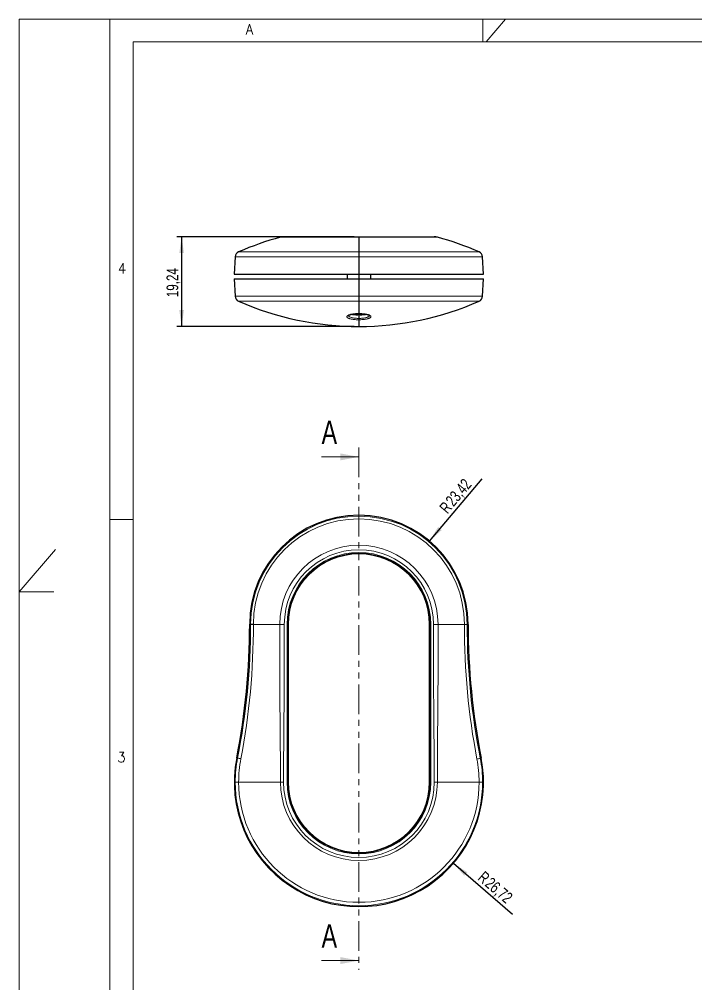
# Model space of a CAD drawing. Header units: millimetres. Extents: x 0 to 594, y 0 to 420.
# Drawn here: x 0.2 to 145.2, y 213 to 419.8 of the extents above; entities that cross this region are included whole.
import ezdxf

# ---------------------------------------------------------------- set-up
doc = ezdxf.new("R2010")
doc.units = ezdxf.units.MM
doc.linetypes.add('SLD-Durchgehend', pattern=[0])
doc.linetypes.add('SLD-Phantom', pattern=[12.7, 6.35, -1.27, 1.27, -1.27, 1.27, -1.27])
doc.layers.add('SLD-0', color=7, linetype='SLD-Durchgehend')
doc.styles.add('SLDTEXTSTYLE1', font='SIMPLEX_.TTF', dxfattribs={"width": 0.95})
doc.styles.add('SLDTEXTSTYLE3', font='ARIALN.TTF', dxfattribs={"width": 0.87})
doc.dimstyles.new('SLDDIMSTYLE0', dxfattribs={"dimtxt": 2.5, "dimasz": 3.5, "dimexe": 0, "dimexo": 0.0625, "dimtad": 1, "dimrnd": 1e-09, "dimzin": 12, "dimdsep": 46, "dimtxsty": 'SLDTEXTSTYLE3', "dimsah": 1, "dimcen": 0.09, "dimadec": 0, "dimazin": 0, "dimtfac": 1, "dimtofl": 0, "dimtmove": 0, "dimatfit": 3, "dimfxl": 1, "dimtolj": 1, "dimtzin": 12, "dimarcsym": 0})
doc.dimstyles.new('SLDDIMSTYLE2', dxfattribs={"dimtxt": 2.5, "dimasz": 3.5, "dimexe": 0, "dimexo": 0.0625, "dimtad": 1, "dimrnd": 1e-09, "dimzin": 12, "dimdsep": 46, "dimtxsty": 'SLDTEXTSTYLE3', "dimsah": 1, "dimcen": 0.09, "dimadec": 0, "dimazin": 0, "dimtfac": 1, "dimtofl": 0, "dimtmove": 0, "dimatfit": 3, "dimfxl": 1, "dimtolj": 1, "dimtzin": 12, "dimarcsym": 0})

# ---------------------------------------------------------------- blocks, each defined once
blk = doc.blocks.new('*D8')
at = {"layer": 'SLD-0'}
for p, q in [((72.02, 373.16), (34.01, 373.16)), ((35.01, 373.16), (35.01, 353.92)), ((72.02, 353.92), (34.01, 353.92))]:
    blk.add_line(p, q, dxfattribs=at)
for points in [[(35.01, 373.16), (34.51, 369.66), (35.51, 369.66)], [(35.01, 353.92), (35.51, 357.42), (34.51, 357.42)]]:
    blk.add_solid(points, dxfattribs=at)
at = {"layer": 'SLD-0', "insert": (31.78, 360.2), "char_height": 2.5, "attachment_point": 1, "rotation": 90, "style": 'SLDTEXTSTYLE3'}
blk.add_mtext('19,24', dxfattribs=at)
blk = doc.blocks.new('*D11')
at = {"layer": 'SLD-0'}
blk.add_line((88.14, 307.91), (99.44, 321.27), dxfattribs=at)
blk.add_solid([(88.14, 307.91), (90.79, 310.26), (90.02, 310.91)], dxfattribs=at)
at = {"layer": 'SLD-0', "char_height": 2.5, "attachment_point": 1, "rotation": 49.7783, "style": 'SLDTEXTSTYLE3'}
for s, insert in [('23,42', (91.41, 316.76)), ('R', (90.1, 315.21))]:
    blk.add_mtext(s, dxfattribs=dict(at, insert=insert))
blk = doc.blocks.new('*D12')
at = {"layer": 'SLD-0'}
blk.add_line((93.28, 238.79), (105.96, 227.89), dxfattribs=at)
blk.add_solid([(93.28, 238.79), (95.61, 236.13), (96.26, 236.89)], dxfattribs=at)
at = {"layer": 'SLD-0', "char_height": 2.5, "attachment_point": 1, "rotation": 319.312, "style": 'SLDTEXTSTYLE3'}
for s, insert in [('R', (99.97, 237.28)), ('26,72', (101.51, 235.96))]:
    blk.add_mtext(s, dxfattribs=dict(at, insert=insert))

msp = doc.modelspace()

# ---------------------------------------------------------------- linework, layer by layer
at = {"color": 7, "linetype": 'SLD-Durchgehend', "lineweight": 0}
for p, q in [((593.59875, 419.8), (0.19875, 419.8)), ((0.19875, 419.8), (0.19875, 0.2)), ((19.59875, 419.8), (19.59875, 0.2)), ((99.59875, 415), (99.59875, 419.8)), ((104.42802, 419.8), (100.33046, 415)), ((588.59875, 415), (24.59875, 415)), ((24.59875, 415), (24.59875, 5)), ((89.84565, 373.07138), (56.20178, 373.07138)), ((99.54566, 368.83896), (46.50177, 368.83896)), ((47.24037, 369.90784), (98.80705, 369.90784)), ((46.50177, 360.39692), (99.54566, 360.39692)), ((98.80705, 359.32804), (47.24037, 359.32804)), ((74.31603, 356.58806), (71.73223, 356.58806)), ((24.59875, 312.5), (19.59875, 312.5)), ((7.94583, 306.07515), (0.19875, 297)), ((7.59875, 297), (0.19875, 297)), ((49.60805, 290.04456), (49.81127, 290.06791)), ((50.39499, 290.06922), (49.81127, 290.06791)), ((49.81128, 290.03344), (49.81127, 290.06791)), ((49.81128, 290.03344), (50.39499, 290.03344)), ((50.39499, 290.06922), (50.39499, 290.03344)), ((56.04739, 290.03344), (50.39499, 290.03344)), ((56.04739, 290.03344), (57.02582, 290.03344)), ((57.61002, 290.03344), (57.77439, 290.03344)), ((57.61002, 256.20844), (57.61002, 290.03344)), ((57.77439, 290.03344), (57.77439, 256.20844)), ((57.82322, 290.03344), (57.77439, 290.03344)), ((57.82322, 256.20844), (57.82322, 290.03344)), ((57.82322, 290.03344), (57.92284, 290.03344)), ((57.92284, 290.03344), (57.92284, 256.20844)), ((88.22421, 290.03344), (88.12459, 290.03344)), ((88.12459, 256.20844), (88.12459, 290.03344)), ((88.22421, 290.03344), (88.27304, 290.03344)), ((88.22421, 290.03344), (88.22421, 256.20844)), ((88.27304, 290.03344), (88.43741, 290.03344)), ((88.27304, 256.20844), (88.27304, 290.03344)), ((88.43741, 290.03344), (88.43741, 256.20844)), ((90.00004, 290.03344), (89.0216, 290.03344)), ((90.00004, 290.03344), (95.65246, 290.03344)), ((96.23615, 289.99897), (95.65244, 290.00091)), ((96.23618, 290.03344), (95.65246, 290.03344)), ((96.23618, 290.03344), (96.23616, 289.99897)), ((96.43937, 290.02231), (96.23616, 289.99897)), ((46.81398, 261.38301), (47.0096, 261.36731)), ((47.0096, 261.36731), (47.0096, 261.36731)), ((99.23775, 261.36118), (99.05082, 261.30154)), ((47.24037, 256.20844), (46.50177, 256.20844)), ((47.24037, 256.20844), (56.20178, 256.20844)), ((56.20178, 256.20844), (56.85059, 256.20844)), ((57.61002, 256.20844), (57.77439, 256.20844)), ((57.82322, 256.20844), (57.77439, 256.20844)), ((57.92284, 256.20844), (57.82322, 256.20844)), ((88.12459, 256.20844), (88.22421, 256.20844)), ((88.22421, 256.20844), (88.27304, 256.20844)), ((88.27304, 256.20844), (88.43741, 256.20844)), ((89.84565, 256.20844), (89.19684, 256.20844)), ((98.80706, 256.20844), (89.84565, 256.20844)), ((98.80705, 256.20844), (99.54566, 256.20844))]:
    msp.add_line(p, q, dxfattribs=at)
at = {"color": 7, "linetype": 'SLD-Durchgehend', "lineweight": 30}
for p, q in [((56.85059, 373.15794), (89.19684, 373.15794)), ((46.50177, 368.83896), (46.30805, 365.11794)), ((99.73937, 365.11794), (99.54566, 368.83896)), ((46.30805, 365.11794), (99.73937, 365.11794)), ((46.30805, 364.11794), (46.50177, 360.39692)), ((46.30805, 364.11794), (99.73937, 364.11794)), ((70.48536, 365.11794), (70.49409, 364.11794)), ((75.55343, 364.11794), (75.56216, 365.11794)), ((99.54566, 360.39692), (99.73937, 364.11794)), ((72.77372, 356.49743), (72.77372, 356.4312)), ((73.27372, 356.4312), (73.27372, 356.49743))]:
    msp.add_line(p, q, dxfattribs=at)
at = {"color": 7, "linetype": 'SLD-Phantom', "lineweight": 15}
msp.add_line((73.02371, 327.94756), (73.02371, 215.92924), dxfattribs=at)
at = {"color": 7, "linetype": 'SLD-Durchgehend', "lineweight": 15}
for p, q in [((65.02371, 325.94756), (73.02371, 325.94756)), ((65.02371, 217.92924), (73.02371, 217.92924))]:
    msp.add_line(p, q, dxfattribs=at)
at = {"color": 7, "linetype": 'SLD-Durchgehend', "lineweight": 0, "flags": 128}
for points in [[(71.21141, 355.55004), (71.09408, 355.58192), (70.98528, 355.6157), (70.88567, 355.65117), (70.7727, 355.69858), (70.67539, 355.74836), (70.59453, 355.79998), (70.53091, 355.85294), (70.48377, 355.90866), (70.45514, 355.96541), (70.44518, 356.0226), (70.45407, 356.07966), (70.47532, 356.12581), (70.50905, 356.17168), (70.55498, 356.21696), (70.61283, 356.26133), (70.68233, 356.3045), (70.76321, 356.3462), (70.85559, 356.38658), (70.95879, 356.42535), (71.07214, 356.4622), (71.19499, 356.49686), (71.3241, 356.5285), (71.46208, 356.55793), (71.60791, 356.58492), (71.76057, 356.60927), (71.91907, 356.63076), (72.11839, 356.65283), (72.32523, 356.67054), (72.53729, 356.6837), (72.75224, 356.69212), (72.96357, 356.69565), (73.17609, 356.69462), (73.38752, 356.68908), (73.59558, 356.67905), (73.79789, 356.66467), (73.99545, 356.64601), (74.18631, 356.6233), (74.36849, 356.59679), (74.50271, 356.57379), (74.6311, 356.54869), (74.75294, 356.52166), (74.87999, 356.48948), (74.99841, 356.45507), (75.10751, 356.41869), (75.2066, 356.38061), (75.295, 356.3411), (75.3902, 356.2898), (75.46849, 356.23655), (75.52925, 356.1819), (75.57186, 356.12643), (75.59631, 356.06916), (75.60171, 356.01143), (75.58809, 355.95384), (75.55549, 355.89697), (75.51519, 355.85174), (75.46252, 355.80717), (75.39788, 355.76358), (75.32166, 355.72125), (75.23427, 355.68051), (75.13685, 355.64187), (75.0286, 355.60489), (74.9103, 355.56982), (74.78276, 355.53692), (74.64675, 355.50647), (74.50643, 355.47928), (74.35835, 355.45449), (74.20359, 355.43227), (74.04323, 355.4128), (73.87836, 355.39625), (73.67284, 355.3802), (73.46177, 355.36854), (73.24748, 355.36139), (73.03231, 355.35886), (72.82146, 355.36093), (72.61132, 355.36744), (72.40408, 355.37828), (72.20195, 355.39335), (72.00592, 355.41261), (71.81635, 355.43595), (71.63508, 355.46307), (71.46394, 355.49371), (71.334, 355.52084), (71.21141, 355.55004)], [(71.43038, 355.8398), (71.5381, 355.81075), (71.65236, 355.78374), (71.80299, 355.75321), (71.96266, 355.72617), (72.12974, 355.70291), (72.30262, 355.6837), (72.47993, 355.66877), (72.66178, 355.65802), (72.84621, 355.65157), (73.03127, 355.64952), (73.22051, 355.65204), (73.40897, 355.65916), (73.59454, 355.67076), (73.77515, 355.68673), (73.95592, 355.7078), (74.13, 355.73334), (74.29554, 355.763), (74.45068, 355.79643), (74.59914, 355.83476), (74.73558, 355.87675), (74.85866, 355.92189), (74.96707, 355.96966), (75.06161, 356.02065), (75.14058, 356.07395), (75.20334, 356.12896), (75.24925, 356.18511), (75.27785, 356.24172), (75.28555, 356.27873)], [(56.20178, 256.20844), (56.19661, 258.85689), (56.18214, 261.5053), (56.16093, 264.15376), (56.13636, 266.80217), (56.10894, 269.70565), (56.08476, 272.60917), (56.06717, 275.5128), (56.056, 278.41649), (56.04987, 281.32071), (56.04739, 284.22494), (56.04739, 290.03344)], [(57.02582, 290.03344), (57.02851, 284.22338), (57.02749, 281.31834), (57.02132, 278.41332), (57.00766, 275.5083), (56.98507, 272.60334), (56.95452, 269.69839), (56.92157, 266.79346), (56.8939, 264.14731), (56.87123, 261.50111), (56.85607, 258.85479), (56.85059, 256.20844)], [(89.19684, 256.20844), (89.19136, 258.85471), (89.1762, 261.50095), (89.15353, 264.14723), (89.12585, 266.79346), (89.09291, 269.69834), (89.06236, 272.60324), (89.03976, 275.50825), (89.0261, 278.41332), (89.01994, 281.31833), (89.01892, 284.22336), (89.0216, 290.03344)], [(90.00004, 290.03344), (90.00004, 284.22497), (89.99756, 281.32072), (89.99143, 278.41649), (89.98026, 275.51286), (89.96267, 272.60928), (89.93849, 269.70571), (89.91106, 266.80217), (89.8865, 264.15386), (89.86529, 261.50549), (89.85082, 258.85699), (89.84565, 256.20844)], [(95.65244, 290.00091), (95.65247, 290.03334), (95.65247, 290.03344)]]:
    msp.add_lwpolyline(points, dxfattribs=at)
at = {"color": 7, "linetype": 'SLD-Durchgehend', "lineweight": 30, "flags": 128}
for points in [[(70.74477, 356.26163), (70.74474, 356.26158), (70.74623, 356.26345), (70.75083, 356.26846), (70.75913, 356.2763), (70.77079, 356.28606), (70.7866, 356.29789), (70.80678, 356.3115), (70.8315, 356.32659), (70.86084, 356.34289), (70.89482, 356.36012), (70.9334, 356.37801), (70.97646, 356.39631), (71.02383, 356.4148), (71.07534, 356.43329), (71.13043, 356.4515), (71.18932, 356.46947), (71.25258, 356.48731), (71.31994, 356.50486), (71.39113, 356.522), (71.46584, 356.53859), (71.54373, 356.55451), (71.62447, 356.56968), (71.70766, 356.58399), (71.79304, 356.59739), (71.88039, 356.60985), (71.97048, 356.62149), (72.06295, 356.63223), (72.15752, 356.64203), (72.2539, 356.65084), (72.3518, 356.65863), (72.45088, 356.66536), (72.55087, 356.67101), (72.65149, 356.67556), (72.75238, 356.67901), (72.85378, 356.68137), (72.95579, 356.68264), (73.05807, 356.68282), (73.16039, 356.6819), (73.26253, 356.67987), (73.36424, 356.67675), (73.46529, 356.67254), (73.56546, 356.66725), (73.66452, 356.66089), (73.76207, 356.65351), (73.85832, 356.6451), (73.95304, 356.63567), (74.04604, 356.62525), (74.13714, 356.61387), (74.22614, 356.60156), (74.31286, 356.58835), (74.3971, 356.57428), (74.47866, 356.55941), (74.55732, 356.54377), (74.63283, 356.52747), (74.70494, 356.51056), (74.77363, 356.49311), (74.83874, 356.47517), (74.90011, 356.45686), (74.95758, 356.43826), (75.01099, 356.41949), (75.06019, 356.4007), (75.10505, 356.38204), (75.14542, 356.36372), (75.18104, 356.34602), (75.21181, 356.32923), (75.23785, 356.31354), (75.25922, 356.29926), (75.27604, 356.28671), (75.2885, 356.27625), (75.29688, 356.26825), (75.30157, 356.26309), (75.30308, 356.26118), (75.30303, 356.26126)], [(71.78803, 356.49458), (71.78818, 356.49476), (71.78863, 356.49529), (71.78937, 356.49618), (71.79042, 356.49743)], [(74.25702, 356.49743), (74.25806, 356.49618), (74.25881, 356.49529), (74.25926, 356.49476), (74.25941, 356.49458)]]:
    msp.add_lwpolyline(points, dxfattribs=at)
at = {"color": 7, "linetype": 'SLD-Durchgehend', "lineweight": 30}
for centre, radius, start, end in [((73.0237, 311.14548), 64.17004, 105.1974329, 113.6905609), ((56.85059, 370.68294), 2.475, 90, 105.1974398), ((89.19684, 370.68294), 2.475, 74.8026175, 90), ((73.02373, 311.14548), 64.17004, 66.3094391, 74.8025671), ((47.7376, 368.77462), 1.2375, 113.6904799, 177.0199922), ((98.30983, 368.77462), 1.2375, 2.9800078, 66.3095201), ((47.7376, 360.46125), 1.2375, 182.980034, 246.3094939), ((98.30983, 360.46125), 1.2375, 293.6905061, 357.019966), ((73.02372, 418.09045), 64.1701, 246.3094447, 269.9999973), ((73.02371, 418.09043), 64.17008, 269.9999998, 293.6905597), ((73.02372, 366.41794), 10, 261.0630735, 262.9018686), ((73.02372, 366.41794), 9.99687, 262.9134588, 267.420012), ((72.67372, 361.4259), 4.99571, 268.8530234, 271.1469766), ((73.02372, 367.45404), 10.95946, 268.6928933, 271.3071067), ((73.37372, 361.4259), 4.99571, 268.8530234, 271.1469766), ((73.02372, 366.41794), 9.99687, 272.579988, 277.0865412), ((73.02372, 366.41794), 10, 277.0981314, 278.9365556), ((73.02371, 290.03344), 23.41566, 359.9727785, 179.9727785), ((-98.67941, 290.03344), 148.28747, 348.8599029, 0.0042985), ((244.72684, 290.03344), 148.28747, 180.0042985, 191.1486941), ((73.02371, 256.20844), 26.71566, 168.8317454, 11.1205366)]:
    msp.add_arc(centre, radius, start, end, dxfattribs=at)
at = {"color": 7, "linetype": 'SLD-Durchgehend', "lineweight": 0}
for centre, radius, start, end in [((71.51457, 356.69636), 0.86069, 209.0292886, 264.3865155), ((73.02371, 290.03341), 23.21247, 0.000056, 179.9148608), ((73.02371, 290.03344), 22.62875, 0.0000002, 179.9093874), ((73.02371, 290.03344), 16.97633, 0.0000023, 180), ((73.02371, 290.03344), 15.99789, 0, 180), ((73.02371, 290.03344), 15.41369, 0, 180), ((73.02371, 290.03344), 15.24932, 0, 180), ((73.02371, 290.03344), 15.2005, 0, 180), ((73.02371, 290.03344), 15.10088, 0, 180), ((-98.59225, 290.06765), 148.40353, 348.8490816, 359.9867902), ((-101.4065, 289.61704), 151.80206, 349.2168403, 0.1571628), ((247.46421, 289.61763), 151.81226, 179.8553431, 190.8073815), ((244.64348, 290.06813), 148.40734, 180.0267024, 191.176698), ((72.96447, 256.20794), 26.4627, 168.7571872, 179.9989355), ((50.58187, 276.30337), 15.35731, 256.5491797, 259.2413476), ((73.91886, 256.20561), 26.67849, 169.1751981, 179.9939261), ((95.32761, 277.10324), 16.23441, 280.7101666, 283.258251), ((72.11182, 256.2044), 26.69524, 0.008659, 10.6799466), ((73.08182, 256.20786), 26.46383, 0.0012492, 11.0973708), ((73.02371, 256.20846), 26.52194, 180.0000561, 359.9999439), ((73.02371, 256.20849), 25.78334, 180.0001298, 359.9998702), ((73.02371, 256.20844), 16.82194, 180, 0), ((73.02371, 256.20844), 16.17312, 180, 0), ((73.02371, 256.20844), 15.41369, 180, 0), ((73.02371, 256.20844), 15.24932, 180, 0), ((73.02371, 256.20844), 15.2005, 180, 0), ((73.02371, 256.20844), 15.10088, 180, 0)]:
    msp.add_arc(centre, radius, start, end, dxfattribs=at)
at = {"color": 7, "linetype": 'SLD-Durchgehend', "lineweight": 15}
for points in [[(73.02371, 325.94756), (69.02371, 326.69756), (69.02371, 325.19756)], [(73.02371, 217.92924), (69.02371, 218.67924), (69.02371, 217.17924)]]:
    msp.add_solid(points, dxfattribs=at)
at = {"layer": 'SLD-0'}
msp.add_line((73.02371, 373.15794), (73.02371, 353.92035), dxfattribs=at)

# ---------------------------------------------------------------- texts
at = {"color": 7, "linetype": 'Continuous', "lineweight": 0, "char_height": 2.2, "attachment_point": 1, "style": 'SLDTEXTSTYLE1'}
for s, insert in [('A', (48.78, 418.77195)), ('4', (21.3305, 367.47613)), ('3', (21.21583, 262.64738))]:
    msp.add_mtext(s, dxfattribs=dict(at, insert=insert))
at = {"color": 7, "linetype": 'Continuous', "char_height": 5, "attachment_point": 1, "style": 'SLDTEXTSTYLE3'}
for insert in [(65.02371, 333.71972), (65.02371, 225.7014)]:
    msp.add_mtext('A', dxfattribs=dict(at, insert=insert))

# ---------------------------------------------------------------- dimensions: what is measured, and where the dimension line sits
at = {"layer": 'SLD-0'}
dim = msp.add_linear_dim(base=(35.00667, 353.92035), p1=(73.02371, 373.15794), p2=(73.02371, 353.92035), angle=90, dimstyle='SLDDIMSTYLE0', dxfattribs=at)
dim.commit()
dim.dimension.update_dxf_attribs({"geometry": '*D8', "text_midpoint": (35.00667, 363.7234), "dimtype": 160})
for center, mpoint, picture, middle in [((73.02371, 290.03344), (88.1443, 307.9125), '*D11', (95.52416, 316.63869)), ((73.02371, 256.20844), (93.28141, 238.79142), '*D12', (101.35391, 231.85092))]:
    dim = msp.add_radius_dim(center=center, mpoint=mpoint, dimstyle='SLDDIMSTYLE2', dxfattribs=at)
    dim.commit()
    dim.dimension.update_dxf_attribs({"geometry": picture, "text_midpoint": middle, "dimtype": 164})

doc.saveas('drawing.dxf')
